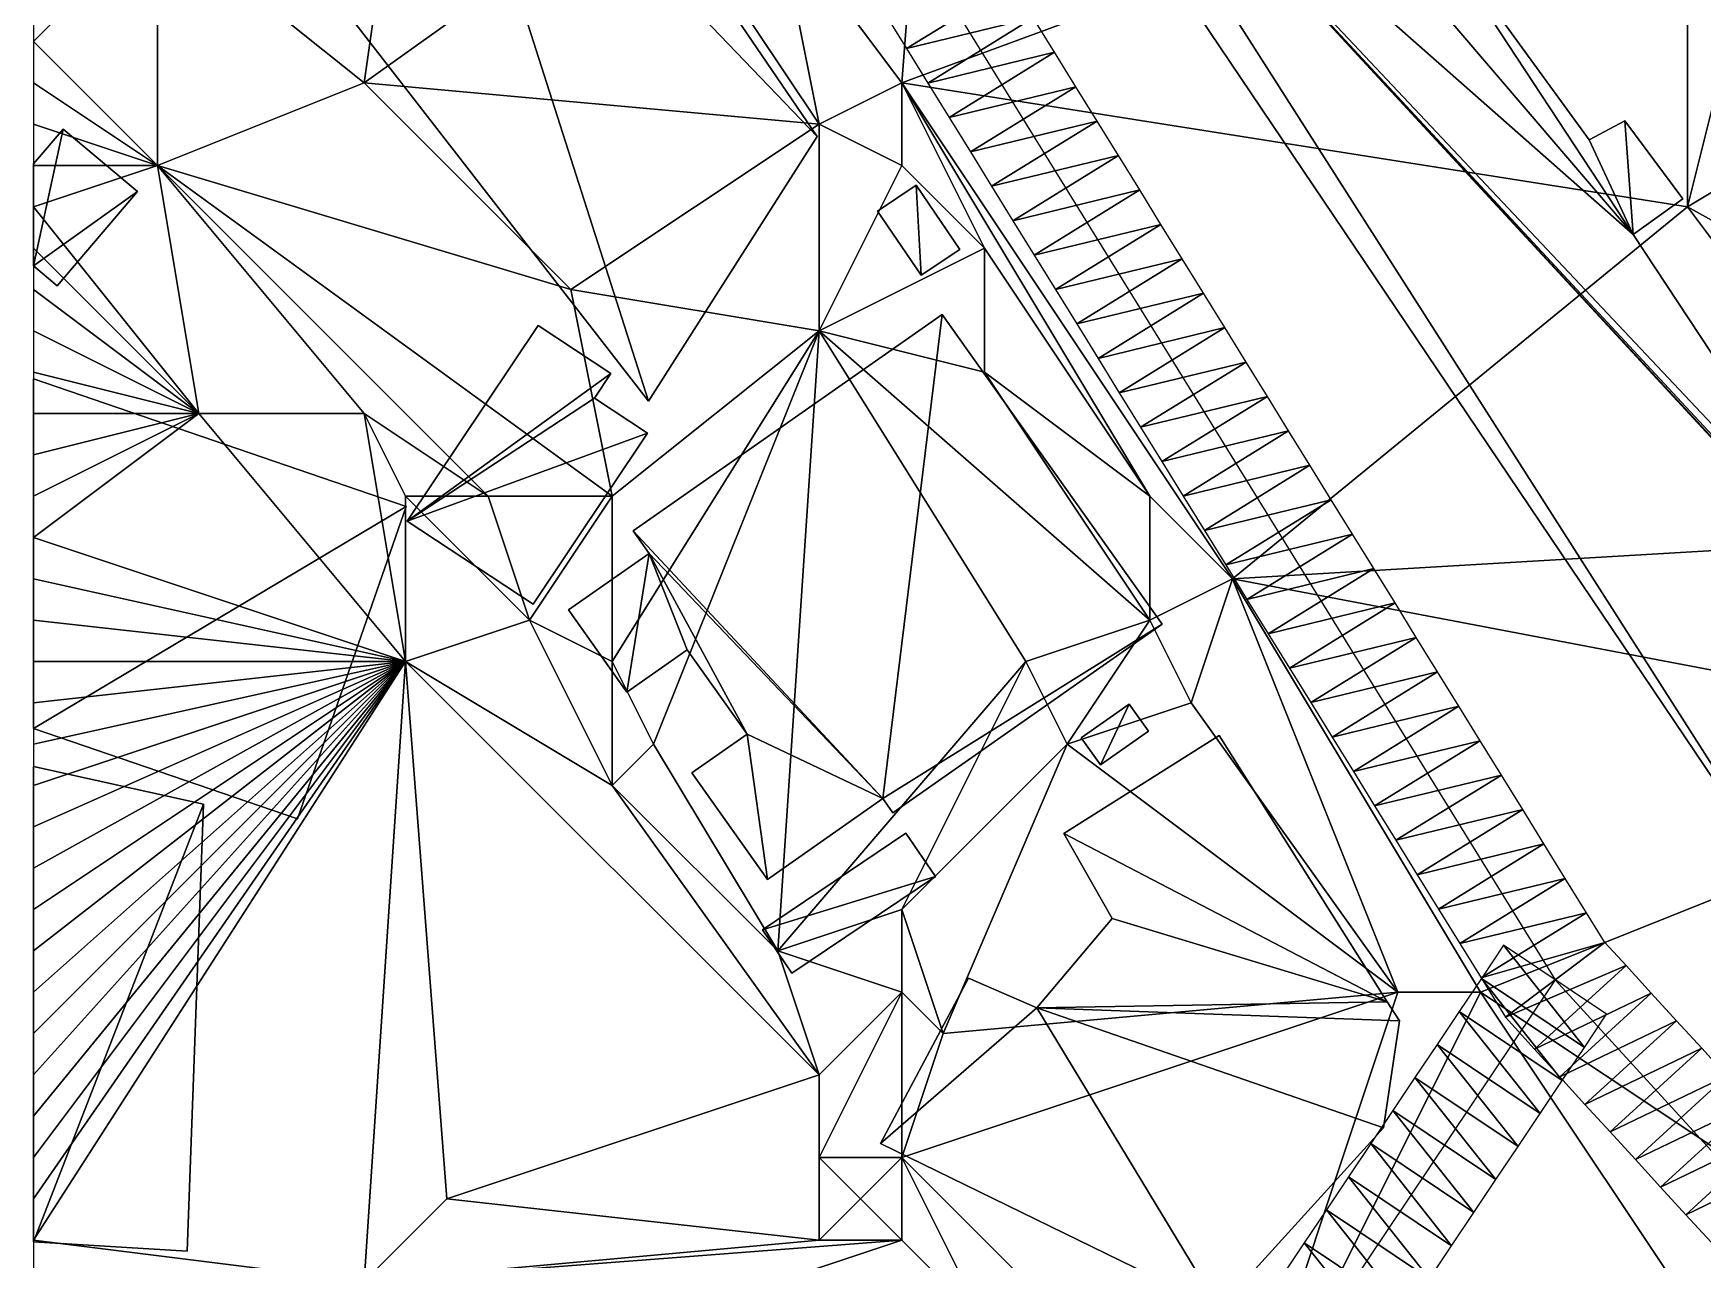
# Model space of a CAD drawing. Header units: metres. Extents: x -1103 to 901, y -902 to 905.
# Drawn here: x -1100 to -1019.3, y 401.1 to 460.4 of the extents above; entities that cross this region are included whole.
import ezdxf

# ---------------------------------------------------------------- set-up
doc = ezdxf.new("R2010")
doc.units = ezdxf.units.M
for name, color, linetype in [('OSM_BUILDING_FOOTPRINTS', 7, 'CONTINUOUS'), ('OSM_BUILDING_ROOFS', 1, 'CONTINUOUS'), ('OSM_BUILDING_WALLS', 8, 'CONTINUOUS'), ('OSM_ROAD_AXES', 2, 'CONTINUOUS'), ('OSM_ROAD_SURFACE', 9, 'CONTINUOUS'), ('OSM_TERRAIN', 3, 'CONTINUOUS')]:
    doc.layers.add(name, color=color, linetype=linetype)

msp = doc.modelspace()

# ---------------------------------------------------------------- linework, layer by layer
at = {"layer": 'OSM_BUILDING_FOOTPRINTS'}
for points in [[(-1089.276, 467.132, 14.079), (-1080.466, 474.564, 14.079), (-1074.011, 472.894, 14.079), (-1062.095, 455.399, 14.079), (-1070.241, 442.592, 14.079), (-1089.276, 467.132, 14.079)], [(-1094.958, 452.744, 15.495), (-1098.561, 455.763, 15.495), (-1100, 454.078, 15.495), (-1100, 449.144, 15.495), (-1098.848, 448.176, 15.495)], [(-1059.176, 451.794, 13.533), (-1057.308, 453.054, 13.533), (-1055.197, 449.936, 13.533), (-1057.054, 448.686, 13.533), (-1059.176, 451.794, 13.533)], [(-1074.11, 432.495, 13.831), (-1070.219, 435.227, 13.831), (-1070.993, 436.322, 13.831), (-1056.048, 446.795, 13.831), (-1045.403, 431.81, 13.831), (-1058.435, 422.675, 13.831), (-1058.922, 423.372, 13.831), (-1064.493, 419.457, 13.831), (-1068.152, 424.61, 13.831), (-1065.477, 426.49, 13.831), (-1068.373, 430.571, 13.831), (-1071.291, 428.514, 13.831), (-1074.11, 432.495, 13.831)], [(-1075.591, 446.253, 14.333), (-1072.076, 443.93, 14.333), (-1072.861, 442.747, 14.333), (-1070.296, 441.055, 14.333), (-1075.834, 432.772, 14.333), (-1081.925, 436.786, 14.333), (-1075.591, 446.253, 14.333)], [(-1081.969, 437.505, 15.846), (-1100, 443.678, 15.846), (-1100, 426.761, 15.846), (-1087.219, 422.387, 15.846)], [(-1049.316, 426.314, 13.362), (-1046.995, 427.94, 13.362), (-1046.066, 426.635, 13.362), (-1048.387, 425.009, 13.362), (-1049.316, 426.314, 13.362)], [(-1059.032, 406.684, 13.224), (-1042.639, 398.678, 13.224), (-1034.691, 407.436, 13.224), (-1033.918, 412.623, 13.224), (-1034.526, 413.541, 13.224), (-1042.65, 426.425, 13.224), (-1050.156, 421.68, 13.224), (-1047.823, 417.566, 13.224), (-1051.471, 413.253, 13.224), (-1054.776, 414.68, 13.224), (-1059.032, 406.684, 13.224)], [(-1091.773, 423.106, 15.885), (-1100, 424.923, 15.885), (-1100, 401.931, 15.885), (-1092.558, 401.474, 15.885)], [(-1057.805, 421.691, 14.277), (-1056.368, 419.601, 14.277), (-1063.31, 414.923, 14.277), (-1064.736, 417.013, 14.277), (-1057.805, 421.691, 14.277)]]:
    msp.add_polyline3d(points, close=True, dxfattribs=at)
msp.add_polyline3d([(-1051.074, 472.319, 11.974), (-1011.666, 413.796, 11.974), (-1001.298, 421.847, 11.974), (-1005.919, 428.803, 11.974), (-1007.024, 428.106, 11.974), (-1008.218, 429.566, 11.974), (-1005.952, 430.915, 11.974), (-1008.771, 435.118, 11.974), (-1011.313, 433.536, 11.974), (-1022.621, 450.655, 11.974), (-1020.223, 452.392, 11.974), (-1023.019, 456.152, 11.974), (-1024.744, 455.234, 11.974), (-1033.908, 467.83, 11.974)], dxfattribs=at)
at = {"layer": 'OSM_BUILDING_ROOFS'}
for points in [[(-1051.351, 476.013, 26.774), (-1051.074, 472.319, 26.774), (-1011.666, 413.796, 26.774)], [(-1051.351, 476.013, 26.774), (-1011.666, 413.796, 26.774), (-1001.298, 421.847, 26.774)], [(-1051.351, 476.013, 26.774), (-1001.298, 421.847, 26.774), (-1007.024, 428.106, 26.774)], [(-1051.351, 476.013, 26.774), (-1007.024, 428.106, 26.774), (-1008.218, 429.566, 26.774)], [(-1051.351, 476.013, 26.774), (-1008.218, 429.566, 26.774), (-1011.313, 433.536, 26.774)], [(-1051.351, 476.013, 26.774), (-1011.313, 433.536, 26.774), (-1022.621, 450.655, 26.774)], [(-1051.351, 476.013, 26.774), (-1022.621, 450.655, 26.774), (-1036.229, 466.58, 26.774)], [(-1080.466, 474.564, 25.679), (-1089.276, 467.132, 25.679), (-1070.241, 442.592, 25.679)], [(-1080.466, 474.564, 25.679), (-1070.241, 442.592, 25.679), (-1062.095, 455.399, 25.679)], [(-1080.466, 474.564, 25.679), (-1062.095, 455.399, 25.679), (-1074.011, 472.894, 25.679)], [(-1022.621, 450.655, 26.774), (-1033.908, 467.83, 26.774), (-1036.229, 466.58, 26.774)], [(-1022.621, 450.655, 26.774), (-1024.744, 455.234, 26.774), (-1033.908, 467.83, 26.774)], [(-1100, 449.144, 20.695), (-1094.958, 452.744, 20.695), (-1098.561, 455.763, 20.695)], [(-1100, 449.144, 20.695), (-1098.561, 455.763, 20.695), (-1100, 454.078, 20.695)], [(-1022.621, 450.655, 26.774), (-1023.019, 456.152, 26.774), (-1024.744, 455.234, 26.774)], [(-1022.621, 450.655, 26.774), (-1020.223, 452.392, 26.774), (-1023.019, 456.152, 26.774)], [(-1057.308, 453.054, 23.533), (-1059.176, 451.794, 23.533), (-1057.054, 448.686, 23.533)], [(-1057.308, 453.054, 23.533), (-1057.054, 448.686, 23.533), (-1055.197, 449.936, 23.533)], [(-1100, 449.144, 20.695), (-1098.848, 448.176, 20.695), (-1094.958, 452.744, 20.695)], [(-1058.922, 423.372, 25.431), (-1056.048, 446.795, 25.431), (-1070.993, 436.322, 25.431)], [(-1058.922, 423.372, 25.431), (-1045.403, 431.81, 25.431), (-1056.048, 446.795, 25.431)], [(-1072.076, 443.93, 25.933), (-1075.591, 446.253, 25.933), (-1081.925, 436.786, 25.933)], [(-1100, 426.761, 24.246), (-1081.969, 437.505, 24.246), (-1100, 443.678, 24.246)], [(-1081.925, 436.786, 25.933), (-1072.861, 442.747, 25.933), (-1072.076, 443.93, 25.933)], [(-1081.925, 436.786, 25.933), (-1070.296, 441.055, 25.933), (-1072.861, 442.747, 25.933)], [(-1081.925, 436.786, 25.933), (-1075.834, 432.772, 25.933), (-1070.296, 441.055, 25.933)], [(-1100, 426.761, 24.246), (-1087.219, 422.387, 24.246), (-1081.969, 437.505, 24.246)], [(-1058.922, 423.372, 25.431), (-1070.993, 436.322, 25.431), (-1070.219, 435.227, 25.431)], [(-1070.219, 435.227, 25.431), (-1074.11, 432.495, 25.431), (-1071.291, 428.514, 25.431)], [(-1070.219, 435.227, 25.431), (-1071.291, 428.514, 25.431), (-1068.373, 430.571, 25.431)], [(-1070.219, 435.227, 25.431), (-1068.373, 430.571, 25.431), (-1065.477, 426.49, 25.431)], [(-1058.922, 423.372, 25.431), (-1070.219, 435.227, 25.431), (-1065.477, 426.49, 25.431)], [(-1058.922, 423.372, 25.431), (-1058.435, 422.675, 25.431), (-1045.403, 431.81, 25.431)], [(-1046.995, 427.94, 23.362), (-1049.316, 426.314, 23.362), (-1048.387, 425.009, 23.362)], [(-1046.995, 427.94, 23.362), (-1048.387, 425.009, 23.362), (-1046.066, 426.635, 23.362)], [(-1065.477, 426.49, 25.431), (-1068.152, 424.61, 25.431), (-1064.493, 419.457, 25.431)], [(-1065.477, 426.49, 25.431), (-1064.493, 419.457, 25.431), (-1058.922, 423.372, 25.431)], [(-1034.526, 413.541, 28.024), (-1042.65, 426.425, 28.024), (-1050.156, 421.68, 28.024)], [(-1100, 401.931, 25.885), (-1091.773, 423.106, 25.885), (-1100, 424.923, 25.885)], [(-1100, 401.931, 25.885), (-1092.558, 401.474, 25.885), (-1091.773, 423.106, 25.885)], [(-1056.368, 419.601, 24.277), (-1057.805, 421.691, 24.277), (-1064.736, 417.013, 24.277)], [(-1034.526, 413.541, 28.024), (-1050.156, 421.68, 28.024), (-1047.823, 417.566, 28.024)], [(-1056.368, 419.601, 24.277), (-1064.736, 417.013, 24.277), (-1063.31, 414.923, 24.277)], [(-1034.526, 413.541, 28.024), (-1047.823, 417.566, 28.024), (-1051.471, 413.253, 28.024)], [(-1051.471, 413.253, 28.024), (-1054.776, 414.68, 28.024), (-1059.032, 406.684, 28.024)], [(-1051.471, 413.253, 28.024), (-1033.918, 412.623, 28.024), (-1034.526, 413.541, 28.024)], [(-1051.471, 413.253, 28.024), (-1059.032, 406.684, 28.024), (-1042.639, 398.678, 28.024)], [(-1051.471, 413.253, 28.024), (-1042.639, 398.678, 28.024), (-1034.691, 407.436, 28.024)], [(-1051.471, 413.253, 28.024), (-1034.691, 407.436, 28.024), (-1033.918, 412.623, 28.024)]]:
    msp.add_3dface(points, dxfattribs=at)
at = {"layer": 'OSM_BUILDING_WALLS'}
for points in [[(-1062.095, 455.399, 14.079), (-1074.011, 472.894, 14.079), (-1074.011, 472.894, 25.679)], [(-1062.095, 455.399, 14.079), (-1074.011, 472.894, 25.679), (-1062.095, 455.399, 25.679)], [(-1051.074, 472.319, 11.974), (-1011.666, 413.796, 11.974), (-1011.666, 413.796, 26.774)], [(-1051.074, 472.319, 11.974), (-1011.666, 413.796, 26.774), (-1051.074, 472.319, 26.774)], [(-1024.744, 455.234, 11.974), (-1033.908, 467.83, 11.974), (-1033.908, 467.83, 26.774)], [(-1024.744, 455.234, 11.974), (-1033.908, 467.83, 26.774), (-1024.744, 455.234, 26.774)], [(-1089.276, 467.132, 14.079), (-1070.241, 442.592, 14.079), (-1070.241, 442.592, 25.679)], [(-1089.276, 467.132, 14.079), (-1070.241, 442.592, 25.679), (-1089.276, 467.132, 25.679)], [(-1098.561, 455.763, 15.495), (-1100, 454.078, 15.495), (-1100, 454.078, 20.695)], [(-1098.561, 455.763, 15.495), (-1100, 454.078, 20.695), (-1098.561, 455.763, 20.695)], [(-1094.958, 452.744, 15.495), (-1098.561, 455.763, 15.495), (-1098.561, 455.763, 20.695)], [(-1094.958, 452.744, 15.495), (-1098.561, 455.763, 20.695), (-1094.958, 452.744, 20.695)], [(-1070.241, 442.592, 14.079), (-1062.095, 455.399, 14.079), (-1062.095, 455.399, 25.679)], [(-1070.241, 442.592, 14.079), (-1062.095, 455.399, 25.679), (-1070.241, 442.592, 25.679)], [(-1023.019, 456.152, 11.974), (-1024.744, 455.234, 11.974), (-1024.744, 455.234, 26.774)], [(-1023.019, 456.152, 11.974), (-1024.744, 455.234, 26.774), (-1023.019, 456.152, 26.774)], [(-1020.223, 452.392, 11.974), (-1023.019, 456.152, 11.974), (-1023.019, 456.152, 26.774)], [(-1020.223, 452.392, 11.974), (-1023.019, 456.152, 26.774), (-1020.223, 452.392, 26.774)], [(-1100, 454.078, 15.495), (-1100, 449.144, 15.495), (-1100, 449.144, 20.695)], [(-1100, 454.078, 15.495), (-1100, 449.144, 20.695), (-1100, 454.078, 20.695)], [(-1057.308, 453.054, 13.533), (-1059.176, 451.794, 13.533), (-1059.176, 451.794, 23.533)], [(-1057.308, 453.054, 13.533), (-1059.176, 451.794, 23.533), (-1057.308, 453.054, 23.533)], [(-1055.197, 449.936, 13.533), (-1057.308, 453.054, 13.533), (-1057.308, 453.054, 23.533)], [(-1055.197, 449.936, 13.533), (-1057.308, 453.054, 23.533), (-1055.197, 449.936, 23.533)], [(-1098.848, 448.176, 15.495), (-1094.958, 452.744, 15.495), (-1094.958, 452.744, 20.695)], [(-1098.848, 448.176, 15.495), (-1094.958, 452.744, 20.695), (-1098.848, 448.176, 20.695)], [(-1022.621, 450.655, 11.974), (-1020.223, 452.392, 11.974), (-1020.223, 452.392, 26.774)], [(-1022.621, 450.655, 11.974), (-1020.223, 452.392, 26.774), (-1022.621, 450.655, 26.774)], [(-1059.176, 451.794, 13.533), (-1057.054, 448.686, 13.533), (-1057.054, 448.686, 23.533)], [(-1059.176, 451.794, 13.533), (-1057.054, 448.686, 23.533), (-1059.176, 451.794, 23.533)], [(-1011.313, 433.536, 11.974), (-1022.621, 450.655, 11.974), (-1022.621, 450.655, 26.774)], [(-1011.313, 433.536, 11.974), (-1022.621, 450.655, 26.774), (-1011.313, 433.536, 26.774)], [(-1057.054, 448.686, 13.533), (-1055.197, 449.936, 13.533), (-1055.197, 449.936, 23.533)], [(-1057.054, 448.686, 13.533), (-1055.197, 449.936, 23.533), (-1057.054, 448.686, 23.533)], [(-1100, 449.144, 15.495), (-1098.848, 448.176, 15.495), (-1098.848, 448.176, 20.695)], [(-1100, 449.144, 15.495), (-1098.848, 448.176, 20.695), (-1100, 449.144, 20.695)], [(-1056.048, 446.795, 13.831), (-1070.993, 436.322, 13.831), (-1070.993, 436.322, 25.431)], [(-1056.048, 446.795, 13.831), (-1070.993, 436.322, 25.431), (-1056.048, 446.795, 25.431)], [(-1045.403, 431.81, 13.831), (-1056.048, 446.795, 13.831), (-1056.048, 446.795, 25.431)], [(-1045.403, 431.81, 13.831), (-1056.048, 446.795, 25.431), (-1045.403, 431.81, 25.431)], [(-1075.591, 446.253, 14.333), (-1081.925, 436.786, 14.333), (-1081.925, 436.786, 25.933)], [(-1075.591, 446.253, 14.333), (-1081.925, 436.786, 25.933), (-1075.591, 446.253, 25.933)], [(-1072.076, 443.93, 14.333), (-1075.591, 446.253, 14.333), (-1075.591, 446.253, 25.933)], [(-1072.076, 443.93, 14.333), (-1075.591, 446.253, 25.933), (-1072.076, 443.93, 25.933)], [(-1081.969, 437.505, 15.846), (-1100, 443.678, 15.846), (-1100, 443.678, 24.246)], [(-1081.969, 437.505, 15.846), (-1100, 443.678, 24.246), (-1081.969, 437.505, 24.246)], [(-1100, 443.678, 15.846), (-1100, 426.761, 15.846), (-1100, 426.761, 24.246)], [(-1100, 443.678, 15.846), (-1100, 426.761, 24.246), (-1100, 443.678, 24.246)], [(-1072.861, 442.747, 14.333), (-1072.076, 443.93, 14.333), (-1072.076, 443.93, 25.933)], [(-1072.861, 442.747, 14.333), (-1072.076, 443.93, 25.933), (-1072.861, 442.747, 25.933)], [(-1070.296, 441.055, 14.333), (-1072.861, 442.747, 14.333), (-1072.861, 442.747, 25.933)], [(-1070.296, 441.055, 14.333), (-1072.861, 442.747, 25.933), (-1070.296, 441.055, 25.933)], [(-1075.834, 432.772, 14.333), (-1070.296, 441.055, 14.333), (-1070.296, 441.055, 25.933)], [(-1075.834, 432.772, 14.333), (-1070.296, 441.055, 25.933), (-1075.834, 432.772, 25.933)], [(-1087.219, 422.387, 15.846), (-1081.969, 437.505, 15.846), (-1081.969, 437.505, 24.246)], [(-1087.219, 422.387, 15.846), (-1081.969, 437.505, 24.246), (-1087.219, 422.387, 24.246)], [(-1081.925, 436.786, 14.333), (-1075.834, 432.772, 14.333), (-1075.834, 432.772, 25.933)], [(-1081.925, 436.786, 14.333), (-1075.834, 432.772, 25.933), (-1081.925, 436.786, 25.933)], [(-1070.993, 436.322, 13.831), (-1070.219, 435.227, 13.831), (-1070.219, 435.227, 25.431)], [(-1070.993, 436.322, 13.831), (-1070.219, 435.227, 25.431), (-1070.993, 436.322, 25.431)], [(-1070.219, 435.227, 13.831), (-1074.11, 432.495, 13.831), (-1074.11, 432.495, 25.431)], [(-1070.219, 435.227, 13.831), (-1074.11, 432.495, 25.431), (-1070.219, 435.227, 25.431)], [(-1074.11, 432.495, 13.831), (-1071.291, 428.514, 13.831), (-1071.291, 428.514, 25.431)], [(-1074.11, 432.495, 13.831), (-1071.291, 428.514, 25.431), (-1074.11, 432.495, 25.431)], [(-1058.435, 422.675, 13.831), (-1045.403, 431.81, 13.831), (-1045.403, 431.81, 25.431)], [(-1058.435, 422.675, 13.831), (-1045.403, 431.81, 25.431), (-1058.435, 422.675, 25.431)], [(-1071.291, 428.514, 13.831), (-1068.373, 430.571, 13.831), (-1068.373, 430.571, 25.431)], [(-1071.291, 428.514, 13.831), (-1068.373, 430.571, 25.431), (-1071.291, 428.514, 25.431)], [(-1068.373, 430.571, 13.831), (-1065.477, 426.49, 13.831), (-1065.477, 426.49, 25.431)], [(-1068.373, 430.571, 13.831), (-1065.477, 426.49, 25.431), (-1068.373, 430.571, 25.431)], [(-1046.995, 427.94, 13.362), (-1049.316, 426.314, 13.362), (-1049.316, 426.314, 23.362)], [(-1046.995, 427.94, 13.362), (-1049.316, 426.314, 23.362), (-1046.995, 427.94, 23.362)], [(-1046.066, 426.635, 13.362), (-1046.995, 427.94, 13.362), (-1046.995, 427.94, 23.362)], [(-1046.066, 426.635, 13.362), (-1046.995, 427.94, 23.362), (-1046.066, 426.635, 23.362)], [(-1100, 426.761, 15.846), (-1087.219, 422.387, 15.846), (-1087.219, 422.387, 24.246)], [(-1100, 426.761, 15.846), (-1087.219, 422.387, 24.246), (-1100, 426.761, 24.246)], [(-1065.477, 426.49, 13.831), (-1068.152, 424.61, 13.831), (-1068.152, 424.61, 25.431)], [(-1065.477, 426.49, 13.831), (-1068.152, 424.61, 25.431), (-1065.477, 426.49, 25.431)], [(-1042.65, 426.425, 13.224), (-1050.156, 421.68, 13.224), (-1050.156, 421.68, 28.024)], [(-1042.65, 426.425, 13.224), (-1050.156, 421.68, 28.024), (-1042.65, 426.425, 28.024)], [(-1049.316, 426.314, 13.362), (-1048.387, 425.009, 13.362), (-1048.387, 425.009, 23.362)], [(-1049.316, 426.314, 13.362), (-1048.387, 425.009, 23.362), (-1049.316, 426.314, 23.362)], [(-1048.387, 425.009, 13.362), (-1046.066, 426.635, 13.362), (-1046.066, 426.635, 23.362)], [(-1048.387, 425.009, 13.362), (-1046.066, 426.635, 23.362), (-1048.387, 425.009, 23.362)], [(-1034.526, 413.541, 13.224), (-1042.65, 426.425, 13.224), (-1042.65, 426.425, 28.024)], [(-1034.526, 413.541, 13.224), (-1042.65, 426.425, 28.024), (-1034.526, 413.541, 28.024)], [(-1091.773, 423.106, 15.885), (-1100, 424.923, 15.885), (-1100, 424.923, 25.885)], [(-1091.773, 423.106, 15.885), (-1100, 424.923, 25.885), (-1091.773, 423.106, 25.885)], [(-1100, 424.923, 15.885), (-1100, 401.931, 15.885), (-1100, 401.931, 25.885)], [(-1100, 424.923, 15.885), (-1100, 401.931, 25.885), (-1100, 424.923, 25.885)], [(-1068.152, 424.61, 13.831), (-1064.493, 419.457, 13.831), (-1064.493, 419.457, 25.431)], [(-1068.152, 424.61, 13.831), (-1064.493, 419.457, 25.431), (-1068.152, 424.61, 25.431)], [(-1092.558, 401.474, 15.885), (-1091.773, 423.106, 15.885), (-1091.773, 423.106, 25.885)], [(-1092.558, 401.474, 15.885), (-1091.773, 423.106, 25.885), (-1092.558, 401.474, 25.885)], [(-1064.493, 419.457, 13.831), (-1058.922, 423.372, 13.831), (-1058.922, 423.372, 25.431)], [(-1064.493, 419.457, 13.831), (-1058.922, 423.372, 25.431), (-1064.493, 419.457, 25.431)], [(-1058.922, 423.372, 13.831), (-1058.435, 422.675, 13.831), (-1058.435, 422.675, 25.431)], [(-1058.922, 423.372, 13.831), (-1058.435, 422.675, 25.431), (-1058.922, 423.372, 25.431)], [(-1057.805, 421.691, 14.277), (-1064.736, 417.013, 14.277), (-1064.736, 417.013, 24.277)], [(-1057.805, 421.691, 14.277), (-1064.736, 417.013, 24.277), (-1057.805, 421.691, 24.277)], [(-1056.368, 419.601, 14.277), (-1057.805, 421.691, 14.277), (-1057.805, 421.691, 24.277)], [(-1056.368, 419.601, 14.277), (-1057.805, 421.691, 24.277), (-1056.368, 419.601, 24.277)], [(-1050.156, 421.68, 13.224), (-1047.823, 417.566, 13.224), (-1047.823, 417.566, 28.024)], [(-1050.156, 421.68, 13.224), (-1047.823, 417.566, 28.024), (-1050.156, 421.68, 28.024)], [(-1063.31, 414.923, 14.277), (-1056.368, 419.601, 14.277), (-1056.368, 419.601, 24.277)], [(-1063.31, 414.923, 14.277), (-1056.368, 419.601, 24.277), (-1063.31, 414.923, 24.277)], [(-1047.823, 417.566, 13.224), (-1051.471, 413.253, 13.224), (-1051.471, 413.253, 28.024)], [(-1047.823, 417.566, 13.224), (-1051.471, 413.253, 28.024), (-1047.823, 417.566, 28.024)], [(-1064.736, 417.013, 14.277), (-1063.31, 414.923, 14.277), (-1063.31, 414.923, 24.277)], [(-1064.736, 417.013, 14.277), (-1063.31, 414.923, 24.277), (-1064.736, 417.013, 24.277)], [(-1054.776, 414.68, 13.224), (-1059.032, 406.684, 13.224), (-1059.032, 406.684, 28.024)], [(-1054.776, 414.68, 13.224), (-1059.032, 406.684, 28.024), (-1054.776, 414.68, 28.024)], [(-1051.471, 413.253, 13.224), (-1054.776, 414.68, 13.224), (-1054.776, 414.68, 28.024)], [(-1051.471, 413.253, 13.224), (-1054.776, 414.68, 28.024), (-1051.471, 413.253, 28.024)], [(-1033.918, 412.623, 13.224), (-1034.526, 413.541, 13.224), (-1034.526, 413.541, 28.024)], [(-1033.918, 412.623, 13.224), (-1034.526, 413.541, 28.024), (-1033.918, 412.623, 28.024)], [(-1034.691, 407.436, 13.224), (-1033.918, 412.623, 13.224), (-1033.918, 412.623, 28.024)], [(-1034.691, 407.436, 13.224), (-1033.918, 412.623, 28.024), (-1034.691, 407.436, 28.024)], [(-1042.639, 398.678, 13.224), (-1034.691, 407.436, 13.224), (-1034.691, 407.436, 28.024)], [(-1042.639, 398.678, 13.224), (-1034.691, 407.436, 28.024), (-1042.639, 398.678, 28.024)], [(-1059.032, 406.684, 13.224), (-1042.639, 398.678, 13.224), (-1042.639, 398.678, 28.024)], [(-1059.032, 406.684, 13.224), (-1042.639, 398.678, 28.024), (-1059.032, 406.684, 28.024)], [(-1100, 401.931, 15.885), (-1092.558, 401.474, 15.885), (-1092.558, 401.474, 25.885)], [(-1100, 401.931, 15.885), (-1092.558, 401.474, 25.885), (-1100, 401.931, 25.885)]]:
    msp.add_3dface(points, dxfattribs=at)
at = {"layer": 'OSM_ROAD_AXES'}
for points in [[(-1100, 520.134, 15.075), (-1099.358, 519.573, 15.052), (-1068.595, 482.88, 15.373), (-1026.401, 414.603, 15.033), (-1016.64, 403.931, 15.429), (-1000.745, 386.525, 15.86), (-986.971, 371.451, 16.072), (-967.328, 349.942, 16.94), (-943.076, 323.777, 16.352)], [(-1026.401, 414.603, 15.033), (-1044.606, 387.419, 15.935), (-1071.831, 341.358, 15.987), (-1088.234, 311.355, 16.402), (-1100, 293.232, 16.805)]]:
    msp.add_polyline3d(points, dxfattribs=at)
at = {"layer": 'OSM_ROAD_SURFACE'}
for points in [[(-1058.797, 461.319, 15.224), (-1057.768, 459.654, 15.236), (-1052.664, 462.808, 15.204)], [(-1057.768, 459.654, 15.236), (-1051.635, 461.143, 15.208), (-1052.664, 462.808, 15.204)], [(-1057.768, 459.654, 15.236), (-1056.739, 457.989, 15.238), (-1051.635, 461.143, 15.208)], [(-1056.739, 457.989, 15.238), (-1050.606, 459.478, 15.206), (-1051.635, 461.143, 15.208)], [(-1056.739, 457.989, 15.238), (-1055.71, 456.324, 15.227), (-1050.606, 459.478, 15.206)], [(-1055.71, 456.324, 15.227), (-1049.577, 457.812, 15.199), (-1050.606, 459.478, 15.206)], [(-1055.71, 456.324, 15.227), (-1054.681, 454.658, 15.215), (-1049.577, 457.812, 15.199)], [(-1054.681, 454.658, 15.215), (-1048.548, 456.147, 15.19), (-1049.577, 457.812, 15.199)], [(-1054.681, 454.658, 15.215), (-1053.652, 452.993, 15.203), (-1048.548, 456.147, 15.19)], [(-1053.652, 452.993, 15.203), (-1047.519, 454.482, 15.178), (-1048.548, 456.147, 15.19)], [(-1053.652, 452.993, 15.203), (-1052.623, 451.328, 15.191), (-1047.519, 454.482, 15.178)], [(-1052.623, 451.328, 15.191), (-1046.49, 452.817, 15.166), (-1047.519, 454.482, 15.178)], [(-1052.623, 451.328, 15.191), (-1051.594, 449.662, 15.179), (-1046.49, 452.817, 15.166)], [(-1051.594, 449.662, 15.179), (-1045.461, 451.151, 15.154), (-1046.49, 452.817, 15.166)], [(-1051.594, 449.662, 15.179), (-1050.565, 447.997, 15.167), (-1045.461, 451.151, 15.154)], [(-1050.565, 447.997, 15.167), (-1044.431, 449.486, 15.143), (-1045.461, 451.151, 15.154)], [(-1050.565, 447.997, 15.167), (-1049.535, 446.332, 15.155), (-1044.431, 449.486, 15.143)], [(-1049.535, 446.332, 15.155), (-1043.402, 447.821, 15.131), (-1044.431, 449.486, 15.143)], [(-1049.535, 446.332, 15.155), (-1048.506, 444.666, 15.143), (-1043.402, 447.821, 15.131)], [(-1048.506, 444.666, 15.143), (-1042.373, 446.155, 15.119), (-1043.402, 447.821, 15.131)], [(-1048.506, 444.666, 15.143), (-1047.477, 443.001, 15.132), (-1042.373, 446.155, 15.119)], [(-1047.477, 443.001, 15.132), (-1041.344, 444.49, 15.107), (-1042.373, 446.155, 15.119)], [(-1047.477, 443.001, 15.132), (-1046.448, 441.336, 15.12), (-1041.344, 444.49, 15.107)], [(-1046.448, 441.336, 15.12), (-1040.315, 442.825, 15.095), (-1041.344, 444.49, 15.107)], [(-1046.448, 441.336, 15.12), (-1045.419, 439.671, 15.108), (-1040.315, 442.825, 15.095)], [(-1045.419, 439.671, 15.108), (-1039.286, 441.159, 15.083), (-1040.315, 442.825, 15.095)], [(-1045.419, 439.671, 15.108), (-1044.39, 438.005, 15.096), (-1039.286, 441.159, 15.083)], [(-1044.39, 438.005, 15.096), (-1038.257, 439.494, 15.071), (-1039.286, 441.159, 15.083)], [(-1044.39, 438.005, 15.096), (-1043.361, 436.34, 15.084), (-1038.257, 439.494, 15.071)], [(-1043.361, 436.34, 15.084), (-1037.228, 437.829, 15.059), (-1038.257, 439.494, 15.071)], [(-1043.361, 436.34, 15.084), (-1042.332, 434.675, 15.072), (-1037.228, 437.829, 15.059)], [(-1042.332, 434.675, 15.072), (-1036.198, 436.164, 15.05), (-1037.228, 437.829, 15.059)], [(-1042.332, 434.675, 15.072), (-1041.303, 433.009, 15.068), (-1036.198, 436.164, 15.05)], [(-1041.303, 433.009, 15.068), (-1035.169, 434.498, 15.041), (-1036.198, 436.164, 15.05)], [(-1041.303, 433.009, 15.068), (-1040.273, 431.344, 15.068), (-1035.169, 434.498, 15.041)], [(-1040.273, 431.344, 15.068), (-1034.14, 432.833, 15.044), (-1035.169, 434.498, 15.041)], [(-1040.273, 431.344, 15.068), (-1039.244, 429.679, 15.069), (-1034.14, 432.833, 15.044)], [(-1039.244, 429.679, 15.069), (-1033.111, 431.168, 15.045), (-1034.14, 432.833, 15.044)], [(-1039.244, 429.679, 15.069), (-1038.215, 428.013, 15.07), (-1033.111, 431.168, 15.045)], [(-1038.215, 428.013, 15.07), (-1032.082, 429.502, 15.046), (-1033.111, 431.168, 15.045)], [(-1038.215, 428.013, 15.07), (-1037.186, 426.348, 15.07), (-1032.082, 429.502, 15.046)], [(-1037.186, 426.348, 15.07), (-1031.053, 427.837, 15.047), (-1032.082, 429.502, 15.046)], [(-1037.186, 426.348, 15.07), (-1036.157, 424.683, 15.071), (-1031.053, 427.837, 15.047)], [(-1036.157, 424.683, 15.071), (-1030.024, 426.172, 15.047), (-1031.053, 427.837, 15.047)], [(-1036.157, 424.683, 15.071), (-1035.128, 423.018, 15.072), (-1030.024, 426.172, 15.047)], [(-1035.128, 423.018, 15.072), (-1028.995, 424.506, 15.048), (-1030.024, 426.172, 15.047)], [(-1035.128, 423.018, 15.072), (-1034.099, 421.352, 15.072), (-1028.995, 424.506, 15.048)], [(-1034.099, 421.352, 15.072), (-1027.966, 422.841, 15.049), (-1028.995, 424.506, 15.048)], [(-1034.099, 421.352, 15.072), (-1033.07, 419.687, 15.073), (-1027.966, 422.841, 15.049)], [(-1033.07, 419.687, 15.073), (-1026.936, 421.176, 15.049), (-1027.966, 422.841, 15.049)], [(-1033.07, 419.687, 15.073), (-1032.04, 418.022, 15.074), (-1026.936, 421.176, 15.049)], [(-1032.04, 418.022, 15.074), (-1025.907, 419.511, 15.05), (-1026.936, 421.176, 15.049)], [(-1032.04, 418.022, 15.074), (-1031.011, 416.356, 15.074), (-1025.907, 419.511, 15.05)], [(-1031.011, 416.356, 15.074), (-1024.878, 417.845, 15.05), (-1025.907, 419.511, 15.05)], [(-1031.011, 416.356, 15.074), (-1029.982, 414.691, 15.075), (-1024.878, 417.845, 15.05)], [(-1029.982, 414.691, 15.075), (-1024.001, 416.403, 15.051), (-1024.878, 417.845, 15.05)], [(-1029.982, 414.691, 15.075), (-1028.801, 412.803, 15.129), (-1024.001, 416.403, 15.051)], [(-1028.894, 416.272, 15.067), (-1029.965, 414.673, 15.075), (-1024.979, 411.334, 15.175)], [(-1028.894, 416.272, 15.067), (-1024.979, 411.334, 15.175), (-1023.908, 412.933, 15.14)], [(-1028.801, 412.803, 15.129), (-1022.967, 415.294, 15.086), (-1024.001, 416.403, 15.051)], [(-1028.801, 412.803, 15.129), (-1027.395, 411.244, 15.201), (-1022.967, 415.294, 15.086)], [(-1027.395, 411.244, 15.201), (-1021.747, 413.96, 15.127), (-1022.967, 415.294, 15.086)], [(-1029.965, 414.673, 15.075), (-1031.036, 413.074, 15.162), (-1026.05, 409.735, 15.27)], [(-1029.965, 414.673, 15.075), (-1026.05, 409.735, 15.27), (-1024.979, 411.334, 15.175)], [(-1027.395, 411.244, 15.201), (-1026.175, 409.91, 15.261), (-1021.747, 413.96, 15.127)], [(-1026.175, 409.91, 15.261), (-1020.527, 412.626, 15.168), (-1021.747, 413.96, 15.127)], [(-1031.036, 413.074, 15.162), (-1032.106, 411.475, 15.241), (-1027.121, 408.136, 15.355)], [(-1031.036, 413.074, 15.162), (-1027.121, 408.136, 15.355), (-1026.05, 409.735, 15.27)], [(-1026.175, 409.91, 15.261), (-1024.955, 408.576, 15.322), (-1020.527, 412.626, 15.168)], [(-1024.955, 408.576, 15.322), (-1019.307, 411.292, 15.21), (-1020.527, 412.626, 15.168)], [(-1032.106, 411.475, 15.241), (-1033.177, 409.876, 15.319), (-1028.192, 406.537, 15.404)], [(-1032.106, 411.475, 15.241), (-1028.192, 406.537, 15.404), (-1027.121, 408.136, 15.355)], [(-1024.955, 408.576, 15.322), (-1023.734, 407.242, 15.383), (-1019.307, 411.292, 15.21)], [(-1023.734, 407.242, 15.383), (-1018.087, 409.958, 15.251), (-1019.307, 411.292, 15.21)], [(-1033.177, 409.876, 15.319), (-1034.248, 408.277, 15.397), (-1029.263, 404.938, 15.452)], [(-1033.177, 409.876, 15.319), (-1029.263, 404.938, 15.452), (-1028.192, 406.537, 15.404)], [(-1023.734, 407.242, 15.383), (-1022.514, 405.908, 15.444), (-1018.087, 409.958, 15.251)], [(-1022.514, 405.908, 15.444), (-1016.867, 408.624, 15.293), (-1018.087, 409.958, 15.251)], [(-1022.514, 405.908, 15.444), (-1021.294, 404.574, 15.504), (-1016.867, 408.624, 15.293)], [(-1021.294, 404.574, 15.504), (-1015.647, 407.29, 15.575), (-1016.867, 408.624, 15.293)], [(-1034.248, 408.277, 15.397), (-1035.319, 406.678, 15.476), (-1030.334, 403.339, 15.5)], [(-1034.248, 408.277, 15.397), (-1030.334, 403.339, 15.5), (-1029.263, 404.938, 15.452)], [(-1021.294, 404.574, 15.504), (-1020.074, 403.24, 15.565), (-1015.647, 407.29, 15.575)], [(-1020.074, 403.24, 15.565), (-1014.426, 405.955, 15.564), (-1015.647, 407.29, 15.575)], [(-1035.319, 406.678, 15.476), (-1036.39, 405.079, 15.554), (-1031.405, 401.74, 15.548)], [(-1035.319, 406.678, 15.476), (-1031.405, 401.74, 15.548), (-1030.334, 403.339, 15.5)], [(-1020.074, 403.24, 15.565), (-1018.855, 401.907, 15.626), (-1014.426, 405.955, 15.564)], [(-1036.39, 405.079, 15.554), (-1037.461, 403.48, 15.633), (-1032.476, 400.141, 15.596)], [(-1036.39, 405.079, 15.554), (-1032.476, 400.141, 15.596), (-1031.405, 401.74, 15.548)], [(-1037.461, 403.48, 15.633), (-1038.532, 401.881, 15.664), (-1033.546, 398.542, 15.644)], [(-1037.461, 403.48, 15.633), (-1033.546, 398.542, 15.644), (-1032.476, 400.141, 15.596)], [(-1038.532, 401.881, 15.664), (-1039.603, 400.282, 15.69), (-1034.617, 396.943, 15.692)], [(-1038.532, 401.881, 15.664), (-1034.617, 396.943, 15.692), (-1033.546, 398.542, 15.644)]]:
    msp.add_3dface(points, dxfattribs=at)
at = {"layer": 'OSM_TERRAIN'}
for points in [[(-1064, 466, 15.132), (-1058, 458, 15.195), (-1056, 484, 15.062)], [(-1058, 458, 15.195), (-1020, 472, 15), (-1056, 484, 15.062)], [(-1094, 466, 16.766), (-1084, 458, 16.346), (-1082, 472, 16.215)], [(-1084, 458, 16.346), (-1070, 468, 16.128), (-1082, 472, 16.215)], [(-1058, 458, 15.195), (-1020, 452, 14.981), (-1020, 472, 15)], [(-1020, 452, 14.981), (-1018, 460, 14.404), (-1020, 472, 15)], [(-1018, 460, 14.404), (-1000, 460, 14.226), (-1020, 472, 15)], [(-1000, 460, 14.226), (-996, 468, 14.17), (-1020, 472, 15)], [(-1062, 456, 16.162), (-1070, 468, 16.128), (-1084, 458, 16.346)], [(-1062, 456, 16.162), (-1064, 466, 15.132), (-1070, 468, 16.128)], [(-1094, 454, 17.431), (-1094, 466, 16.766), (-1100, 460, 17.257)], [(-1100, 460, 17.257), (-1094, 466, 16.766), (-1100, 462, 17.128)], [(-1094, 454, 17.431), (-1084, 458, 16.346), (-1094, 466, 16.766)], [(-1062, 456, 16.162), (-1058, 458, 15.195), (-1064, 466, 15.132)], [(-1100, 458, 17.414), (-1094, 454, 17.431), (-1100, 460, 17.257)], [(-1020, 452, 14.981), (-1010, 458, 14.324), (-1018, 460, 14.404)], [(-1100, 456, 17.506), (-1094, 454, 17.431), (-1100, 458, 17.414)], [(-1094, 454, 17.431), (-1074, 448, 16.238), (-1084, 458, 16.346)], [(-1074, 448, 16.238), (-1062, 456, 16.162), (-1084, 458, 16.346)], [(-1058, 454, 15.562), (-1058, 458, 15.195), (-1062, 456, 16.162)], [(-1042, 434, 15.018), (-1058, 458, 15.195), (-1046, 438, 15.236)], [(-1042, 434, 15.018), (-1020, 452, 14.981), (-1058, 458, 15.195)], [(-1046, 438, 15.236), (-1058, 458, 15.195), (-1054, 450, 15.447)], [(-1054, 450, 15.447), (-1058, 458, 15.195), (-1058, 454, 15.562)], [(-1002, 442, 13.812), (-1010, 458, 14.324), (-1020, 452, 14.981)], [(-1100, 454, 17.531), (-1094, 454, 17.431), (-1100, 456, 17.506)], [(-1062, 446, 16.061), (-1062, 456, 16.162), (-1074, 448, 16.238)], [(-1062, 446, 16.061), (-1058, 454, 15.562), (-1062, 456, 16.162)], [(-1092, 442, 17.899), (-1094, 454, 17.431), (-1100, 452, 17.531)], [(-1100, 452, 17.531), (-1094, 454, 17.431), (-1100, 454, 17.531)], [(-1072, 438, 16.822), (-1094, 454, 17.431), (-1078, 438, 16.846)], [(-1084, 442, 17.414), (-1094, 454, 17.431), (-1092, 442, 17.899)], [(-1084, 442, 17.414), (-1078, 438, 16.846), (-1094, 454, 17.431)], [(-1094, 454, 17.431), (-1072, 438, 16.822), (-1074, 448, 16.238)], [(-1062, 446, 16.061), (-1054, 450, 15.447), (-1058, 454, 15.562)], [(-1100, 450, 17.531), (-1092, 442, 17.899), (-1100, 452, 17.531)], [(-1042, 434, 15.018), (-1008, 436, 14.885), (-1020, 452, 14.981)], [(-1008, 436, 14.885), (-1002, 442, 13.812), (-1020, 452, 14.981)], [(-1100, 448, 17.597), (-1092, 442, 17.899), (-1100, 450, 17.531)], [(-1054, 444, 16.24), (-1054, 450, 15.447), (-1062, 446, 16.061)], [(-1054, 444, 16.24), (-1046, 438, 15.236), (-1054, 450, 15.447)], [(-1100, 446, 17.754), (-1092, 442, 17.899), (-1100, 448, 17.597)], [(-1072, 438, 16.822), (-1062, 446, 16.061), (-1074, 448, 16.238)], [(-1100, 444, 17.946), (-1092, 442, 17.899), (-1100, 446, 17.754)], [(-1070, 426, 16.648), (-1062, 446, 16.061), (-1072, 430, 16.248)], [(-1072, 430, 16.248), (-1062, 446, 16.061), (-1072, 438, 16.822)], [(-1070, 426, 16.648), (-1064, 416, 16.326), (-1062, 446, 16.061)], [(-1064, 416, 16.326), (-1052, 430, 16.248), (-1062, 446, 16.061)], [(-1062, 446, 16.061), (-1052, 430, 16.248), (-1046, 432, 16.248)], [(-1046, 432, 16.248), (-1054, 444, 16.24), (-1062, 446, 16.061)], [(-1100, 442, 17.97), (-1092, 442, 17.899), (-1100, 444, 17.946)], [(-1046, 432, 16.248), (-1046, 438, 15.236), (-1054, 444, 16.24)], [(-1100, 436, 17.97), (-1092, 442, 17.899), (-1100, 438, 17.97)], [(-1100, 436, 17.97), (-1082, 430, 17.87), (-1092, 442, 17.899)], [(-1100, 438, 17.97), (-1092, 442, 17.899), (-1100, 440, 17.97)], [(-1100, 440, 17.97), (-1092, 442, 17.899), (-1100, 442, 17.97)], [(-1082, 430, 17.87), (-1084, 442, 17.414), (-1092, 442, 17.899)], [(-1082, 430, 17.87), (-1082, 438, 17.854), (-1084, 442, 17.414)], [(-1082, 438, 17.854), (-1078, 438, 16.846), (-1084, 442, 17.414)], [(-1082, 430, 17.87), (-1076, 432, 16.832), (-1082, 438, 17.854)], [(-1076, 432, 16.832), (-1078, 438, 16.846), (-1082, 438, 17.854)], [(-1078, 438, 16.846), (-1076, 432, 16.832), (-1072, 438, 16.822)], [(-1072, 430, 16.248), (-1072, 438, 16.822), (-1076, 432, 16.832)], [(-1046, 432, 16.248), (-1042, 434, 15.018), (-1046, 438, 15.236)], [(-1100, 434, 17.97), (-1082, 430, 17.87), (-1100, 436, 17.97)], [(-1042, 434, 15.018), (-1000, 426, 14.899), (-1008, 436, 14.885)], [(-1100, 432, 17.97), (-1082, 430, 17.87), (-1100, 434, 17.97)], [(-1044, 428, 15.331), (-1042, 434, 15.018), (-1046, 432, 16.248)], [(-1034, 414, 15.413), (-1042, 434, 15.018), (-1044, 428, 15.331)], [(-1034, 414, 15.413), (-1030, 414, 15.027), (-1042, 434, 15.018)], [(-1030, 414, 15.027), (-1000, 426, 14.899), (-1042, 434, 15.018)], [(-1100, 430, 17.97), (-1082, 430, 17.87), (-1100, 432, 17.97)], [(-1082, 430, 17.87), (-1072, 424, 17.164), (-1076, 432, 16.832)], [(-1072, 424, 17.164), (-1072, 430, 16.248), (-1076, 432, 16.832)], [(-1050, 426, 15.435), (-1046, 432, 16.248), (-1052, 430, 16.248)], [(-1050, 426, 15.435), (-1044, 428, 15.331), (-1046, 432, 16.248)], [(-1100, 402, 18.003), (-1082, 430, 17.87), (-1100, 404, 18.007)], [(-1100, 402, 18.003), (-1084, 400, 17.394), (-1082, 430, 17.87)], [(-1100, 404, 18.007), (-1082, 430, 17.87), (-1100, 406, 18.007)], [(-1100, 406, 18.007), (-1082, 430, 17.87), (-1100, 408, 18.007)], [(-1100, 408, 18.007), (-1082, 430, 17.87), (-1100, 410, 18.007)], [(-1100, 410, 18.007), (-1082, 430, 17.87), (-1100, 412, 18.007)], [(-1100, 412, 18.007), (-1082, 430, 17.87), (-1100, 414, 18.007)], [(-1100, 414, 18.007), (-1082, 430, 17.87), (-1100, 416, 18.007)], [(-1100, 416, 18.007), (-1082, 430, 17.87), (-1100, 418, 18.007)], [(-1100, 418, 18.007), (-1082, 430, 17.87), (-1100, 420, 18.007)], [(-1100, 420, 18.007), (-1082, 430, 17.87), (-1100, 422, 18.007)], [(-1082, 430, 17.87), (-1100, 424, 18.007), (-1100, 422, 18.007)], [(-1100, 426, 17.999), (-1082, 430, 17.87), (-1100, 428, 17.979)], [(-1100, 426, 17.999), (-1100, 424, 18.007), (-1082, 430, 17.87)], [(-1100, 428, 17.979), (-1082, 430, 17.87), (-1100, 430, 17.97)], [(-1084, 400, 17.394), (-1080, 404, 17.738), (-1082, 430, 17.87)], [(-1080, 404, 17.738), (-1062, 410, 16.86), (-1082, 430, 17.87)], [(-1082, 430, 17.87), (-1062, 410, 16.86), (-1072, 424, 17.164)], [(-1072, 424, 17.164), (-1070, 426, 16.648), (-1072, 430, 16.248)], [(-1058, 418, 16.314), (-1052, 430, 16.248), (-1064, 416, 16.326)], [(-1058, 418, 16.314), (-1050, 426, 15.435), (-1052, 430, 16.248)], [(-1050, 426, 15.435), (-1034, 414, 15.413), (-1044, 428, 15.331)], [(-1072, 424, 17.164), (-1064, 416, 16.326), (-1070, 426, 16.648)], [(-1056, 412, 15.502), (-1050, 426, 15.435), (-1058, 418, 16.314)], [(-1056, 412, 15.502), (-1034, 414, 15.413), (-1050, 426, 15.435)], [(-1018, 406, 15.303), (-1000, 426, 14.899), (-1030, 414, 15.027)], [(-1062, 410, 16.86), (-1064, 416, 16.326), (-1072, 424, 17.164)], [(-1064, 416, 16.326), (-1058, 414, 16.077), (-1058, 418, 16.314)], [(-1058, 414, 16.077), (-1056, 412, 15.502), (-1058, 418, 16.314)], [(-1062, 410, 16.86), (-1058, 414, 16.077), (-1064, 416, 16.326)], [(-1062, 406, 16.567), (-1058, 414, 16.077), (-1062, 410, 16.86)], [(-1062, 406, 16.567), (-1058, 406, 15.546), (-1058, 414, 16.077)], [(-1042, 390, 15.81), (-1034, 414, 15.413), (-1058, 406, 15.546)], [(-1058, 406, 15.546), (-1034, 414, 15.413), (-1056, 412, 15.502)], [(-1058, 406, 15.546), (-1056, 412, 15.502), (-1058, 414, 16.077)], [(-1042, 390, 15.81), (-1030, 414, 15.027), (-1034, 414, 15.413)], [(-1042, 390, 15.81), (-1018, 396, 15.93), (-1030, 414, 15.027)], [(-1018, 396, 15.93), (-1018, 406, 15.303), (-1030, 414, 15.027)], [(-1062, 402, 16.709), (-1062, 410, 16.86), (-1080, 404, 17.738)], [(-1062, 402, 16.709), (-1062, 406, 16.567), (-1062, 410, 16.86)], [(-1062, 402, 16.709), (-1060, 404, 16.333), (-1062, 406, 16.567)], [(-1060, 404, 16.333), (-1058, 406, 15.546), (-1062, 406, 16.567)], [(-1058, 402, 16.392), (-1058, 406, 15.546), (-1060, 404, 16.333)], [(-1054, 398, 16.097), (-1042, 390, 15.81), (-1058, 406, 15.546)], [(-1058, 402, 16.392), (-1054, 398, 16.097), (-1058, 406, 15.546)], [(-1084, 400, 17.394), (-1062, 402, 16.709), (-1080, 404, 17.738)], [(-1062, 402, 16.709), (-1058, 402, 16.392), (-1060, 404, 16.333)], [(-1100, 400, 17.984), (-1084, 400, 17.394), (-1100, 402, 18.003)], [(-1076, 396, 16.756), (-1058, 402, 16.392), (-1084, 400, 17.394)], [(-1058, 402, 16.392), (-1062, 402, 16.709), (-1084, 400, 17.394)], [(-1076, 396, 16.756), (-1054, 398, 16.097), (-1058, 402, 16.392)]]:
    msp.add_3dface(points, dxfattribs=at)

doc.saveas('drawing.dxf')
